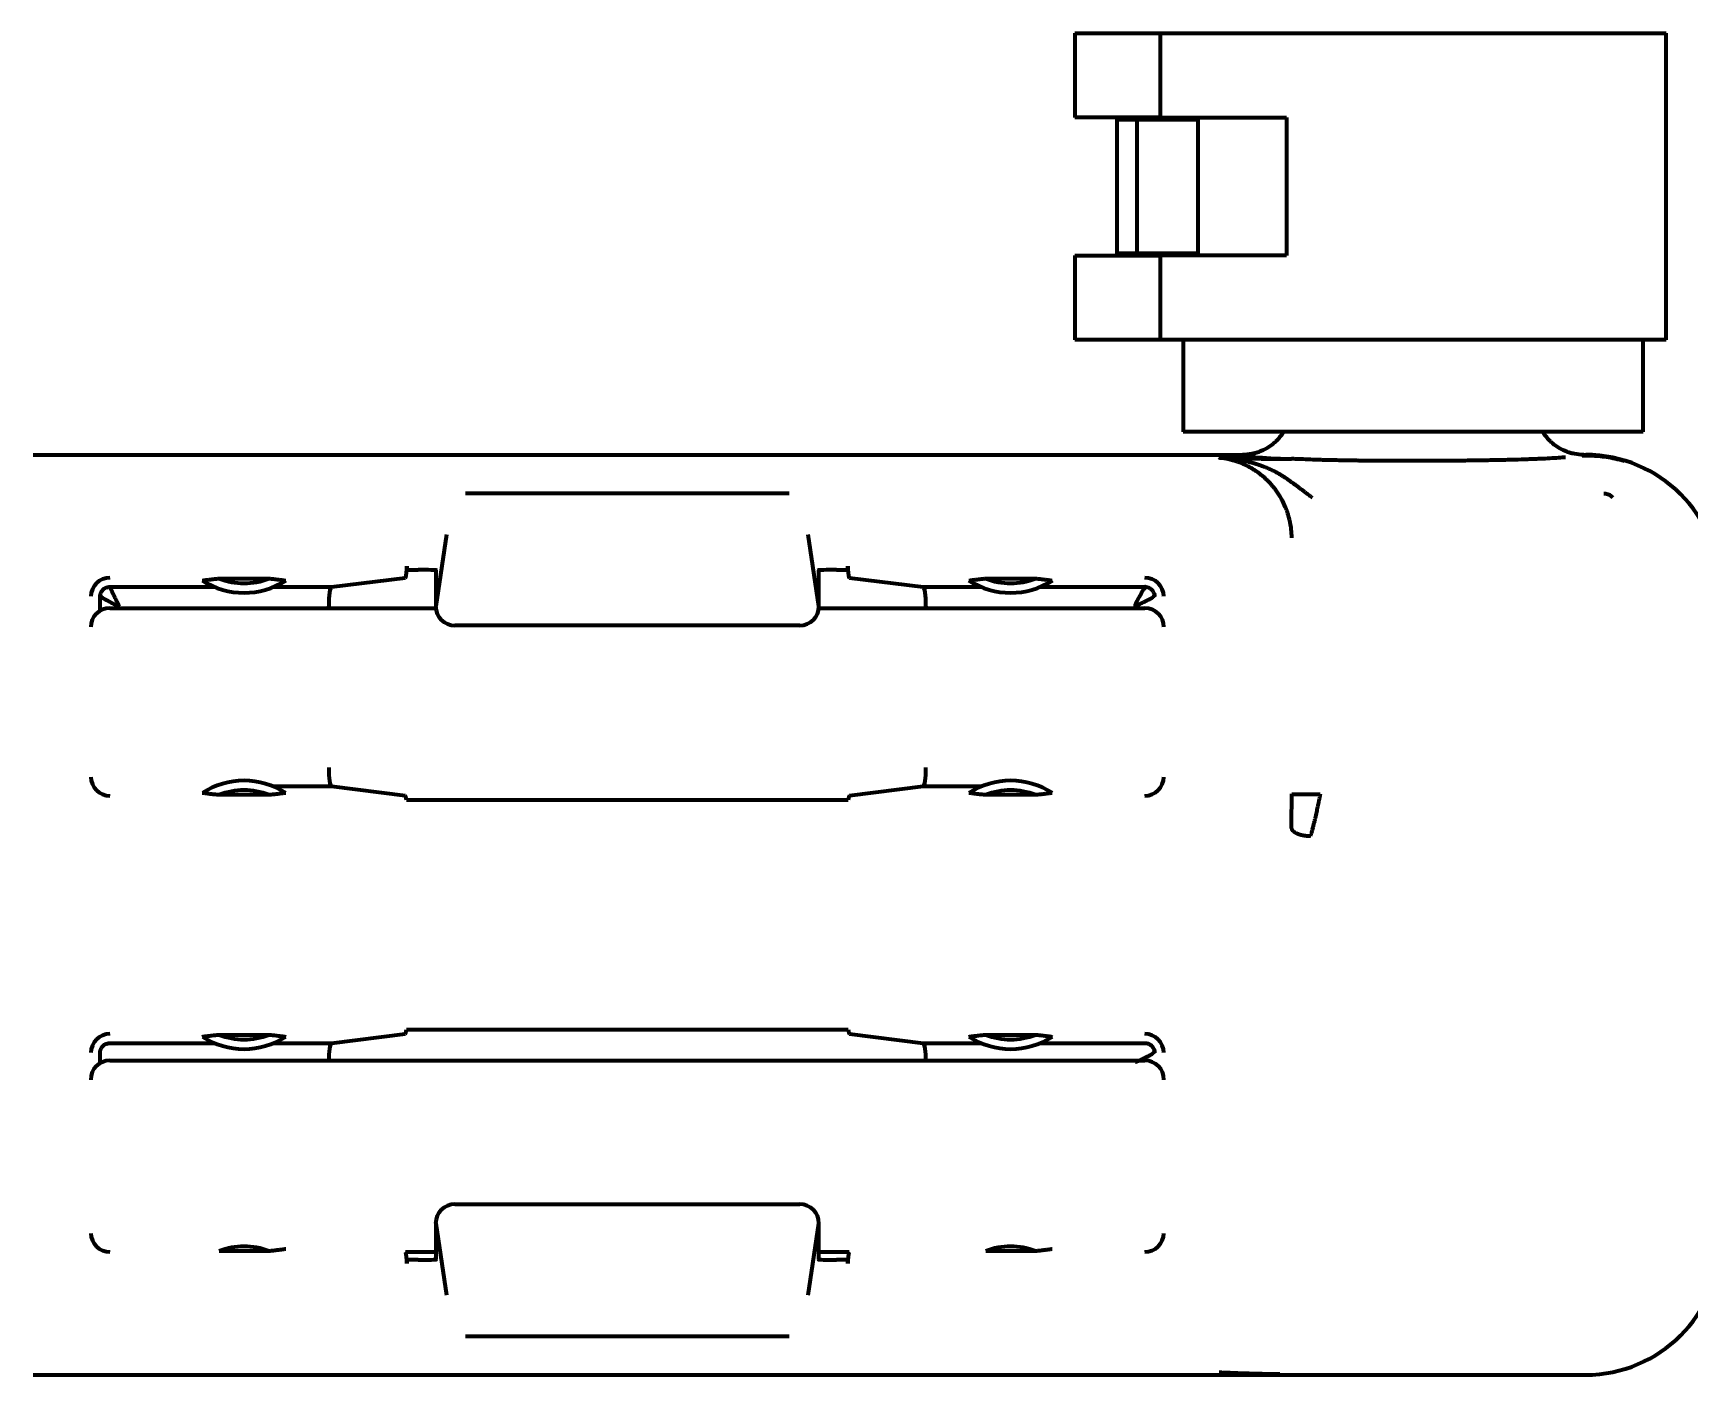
# Model space of a CAD drawing. Header units: inches. Extents: x 904 to 7172, y 213 to 5528.
# Drawn here: x 6970.34 to 7013.56, y 1946.72 to 1981.72 of the extents above; entities that cross this region are included whole.
import ezdxf

# ---------------------------------------------------------------- set-up
doc = ezdxf.new("R2010")
doc.units = ezdxf.units.IN

msp = doc.modelspace()

# ---------------------------------------------------------------- linework, layer by layer
at = {"linetype": 'Continuous', "lineweight": 70}
for p, q in [((6997.51, 1981.722), (6999.489, 1981.722)), ((6997.51, 1981.722), (6997.51, 1979.522)), ((6999.489, 1981.722), (6999.739, 1981.722)), ((6999.739, 1981.722), (7012.939, 1981.722)), ((6999.739, 1981.722), (6999.739, 1979.522)), ((7012.939, 1973.722), (7012.939, 1981.722)), ((6999.489, 1979.522), (6997.51, 1979.522)), ((6999.739, 1979.522), (6999.489, 1979.522)), ((6999.739, 1979.522), (7003.039, 1979.522)), ((7000.339, 1979.523), (7000.339, 1979.473)), ((7003.039, 1979.522), (7003.039, 1975.922)), ((6998.608, 1979.472), (6998.608, 1975.972)), ((6998.608, 1979.472), (6999.128, 1979.472)), ((6999.128, 1979.472), (7000.528, 1979.472)), ((6999.128, 1979.472), (6999.128, 1975.972)), ((7000.528, 1979.472), (7000.729, 1979.472)), ((7000.729, 1975.972), (7000.729, 1979.472)), ((6997.51, 1975.922), (6999.489, 1975.922)), ((6997.51, 1975.922), (6997.51, 1973.722)), ((6999.128, 1975.972), (6998.608, 1975.972)), ((7000.528, 1975.972), (6999.128, 1975.972)), ((6999.489, 1975.922), (6999.739, 1975.922)), ((7003.039, 1975.922), (6999.739, 1975.922)), ((6999.739, 1975.922), (6999.739, 1973.722)), ((7000.339, 1975.973), (7000.339, 1975.923)), ((7000.729, 1975.972), (7000.528, 1975.972)), ((6999.489, 1973.722), (6997.51, 1973.722)), ((6999.739, 1973.722), (6999.489, 1973.722)), ((7012.939, 1973.722), (6999.739, 1973.722)), ((7000.339, 1973.723), (7000.339, 1971.322)), ((7012.339, 1971.322), (7012.339, 1973.723)), ((7012.339, 1971.322), (7000.339, 1971.322)), ((6970.337, 1970.722), (7001.889, 1970.722)), ((7010.753, 1970.704), (7010.824, 1970.705)), ((7010.788, 1970.722), (7010.841, 1970.722)), ((6981.618, 1969.722), (6981.876, 1969.722)), ((6981.876, 1969.722), (6989.801, 1969.722)), ((6989.801, 1969.722), (6990.059, 1969.722)), ((6980.855, 1966.772), (6981.129, 1968.646)), ((6990.549, 1968.646), (6990.822, 1966.772)), ((6975.192, 1967.496), (6976.485, 1967.496)), ((6978.118, 1967.277), (6980.046, 1967.517)), ((6980.087, 1967.722), (6980.085, 1967.722)), ((6980.087, 1967.817), (6980.087, 1967.722)), ((6980.087, 1967.722), (6980.38, 1967.722)), ((6980.839, 1967.711), (6980.839, 1966.772)), ((6990.839, 1966.772), (6990.839, 1967.711)), ((6991.297, 1967.722), (6991.59, 1967.722)), ((6991.59, 1967.722), (6991.59, 1967.817)), ((6991.592, 1967.722), (6991.59, 1967.722)), ((6991.631, 1967.517), (6993.559, 1967.277)), ((6995.192, 1967.496), (6996.485, 1967.496)), ((6972.083, 1966.652), (6972.083, 1967.022)), ((6972.339, 1967.277), (6975.065, 1967.277)), ((6976.612, 1967.277), (6978.118, 1967.277)), ((6993.559, 1967.277), (6995.065, 1967.277)), ((6972.339, 1966.722), (6980.841, 1966.722)), ((6978.049, 1966.722), (6978.049, 1966.777)), ((6990.836, 1966.722), (6999.339, 1966.722)), ((6993.628, 1966.777), (6993.628, 1966.722)), ((6981.353, 1966.272), (6981.34, 1966.272)), ((6981.634, 1966.272), (6981.353, 1966.272)), ((6990.043, 1966.272), (6981.634, 1966.272)), ((6990.324, 1966.272), (6990.043, 1966.272)), ((6990.337, 1966.272), (6990.324, 1966.272)), ((6976.485, 1961.848), (6975.192, 1961.848)), ((6978.118, 1962.066), (6976.612, 1962.066)), ((6980.046, 1961.827), (6978.118, 1962.066)), ((6993.559, 1962.066), (6991.631, 1961.827)), ((6995.065, 1962.066), (6993.559, 1962.066)), ((6996.485, 1961.848), (6995.192, 1961.848)), ((6980.079, 1961.719), (6991.6, 1961.719)), ((6972.339, 1955.377), (6975.065, 1955.377)), ((6975.192, 1955.596), (6976.485, 1955.596)), ((6976.612, 1955.377), (6978.118, 1955.377)), ((6978.118, 1955.377), (6980.046, 1955.617)), ((6991.599, 1955.724), (6980.078, 1955.724)), ((6991.631, 1955.617), (6993.559, 1955.377)), ((6993.559, 1955.377), (6995.065, 1955.377)), ((6995.192, 1955.596), (6996.485, 1955.596)), ((6972.083, 1954.851), (6972.083, 1955.122)), ((6972.339, 1954.922), (6999.339, 1954.922)), ((6981.34, 1951.172), (6981.353, 1951.172)), ((6981.353, 1951.172), (6981.634, 1951.172)), ((6981.634, 1951.172), (6990.043, 1951.172)), ((6990.043, 1951.172), (6990.324, 1951.172)), ((6990.324, 1951.172), (6990.337, 1951.172)), ((6980.839, 1950.672), (6980.839, 1949.732)), ((6981.129, 1948.797), (6980.855, 1950.672)), ((6990.822, 1950.672), (6990.549, 1948.797)), ((6990.839, 1949.732), (6990.839, 1950.672)), ((6976.485, 1949.948), (6975.192, 1949.948)), ((6980.839, 1949.922), (6980.053, 1949.922)), ((6980.085, 1949.722), (6980.087, 1949.722)), ((6980.38, 1949.722), (6980.087, 1949.722)), ((6980.087, 1949.722), (6980.087, 1949.627)), ((6991.624, 1949.922), (6990.838, 1949.922)), ((6991.59, 1949.722), (6991.297, 1949.722)), ((6991.59, 1949.722), (6991.592, 1949.722)), ((6991.59, 1949.627), (6991.59, 1949.722)), ((6996.485, 1949.948), (6995.192, 1949.948)), ((6981.876, 1947.722), (6981.618, 1947.722)), ((6989.801, 1947.722), (6981.876, 1947.722)), ((6990.059, 1947.722), (6989.801, 1947.722)), ((6970.337, 1946.722), (7010.841, 1946.722))]:
    msp.add_line(p, q, dxfattribs=at)
for centre, radius, start, end in [((6972.339, 1967.022), 0.495, 90, 180), ((6975.839, 1969.122), 2, 237.0634, 302.9366), ((6975.839, 1969.122), 1.75, 248.3173, 291.6827), ((6995.839, 1969.122), 2, 237.0635, 302.9365), ((6995.839, 1969.122), 1.75, 248.3179, 291.6822), ((6999.339, 1967.022), 0.495, 0, 90), ((6972.339, 1966.222), 0.5, 90, 180), ((6999.339, 1966.222), 0.5, 0, 90), ((6972.339, 1962.322), 0.495, 180, 270), ((6999.339, 1962.322), 0.495, 270, 0), ((6975.839, 1960.222), 2, 57.0633, 122.9367), ((6975.839, 1960.222), 1.75, 68.3171, 111.6829), ((6995.839, 1960.222), 2, 57.0634, 122.9366), ((6995.839, 1960.222), 1.75, 68.3171, 111.6829), ((6972.339, 1955.122), 0.495, 90, 180), ((6975.839, 1957.222), 2, 237.0634, 302.9361), ((6975.839, 1957.222), 1.75, 248.3177, 291.6823), ((6995.839, 1957.222), 2, 237.0634, 302.9361), ((6995.839, 1957.222), 1.75, 248.3177, 291.6824), ((6999.339, 1955.122), 0.495, 0, 90), ((6972.339, 1954.422), 0.5, 90, 180), ((6999.339, 1954.422), 0.5, 0, 90), ((6972.339, 1950.422), 0.495, 180, 270), ((6999.339, 1950.422), 0.495, 270, 0), ((6975.839, 1948.322), 1.75, 68.3179, 111.682), ((6995.839, 1948.322), 1.75, 68.3178, 111.6821)]:
    msp.add_arc(centre, radius, start, end, dxfattribs=at)
for centre, major_axis, ratio, start_param, end_param in [((7006.339, 1970.723), (-4.45, 0), 0.034921, 0.009805, 0.776188), ((7010.836, 1967.22), (2.478, 2.478), 0.998783, 5.498396, 7.067974), ((6980.045, 1967.817), (0, 0.3), 0.140541, 3.159046, 4.390211), ((6980.045, 1967.817), (0, 0.3), 0.140541, 4.390211, 4.712389), ((6980.38, 1967.704), (-0.5, 0), 0.034921, 3.228859, 4.712389), ((6991.297, 1967.704), (-0.5, 0), 0.034921, 4.712389, 6.195919), ((6991.632, 1967.817), (0, 0.3), 0.140541, 1.570796, 1.892975), ((6991.632, 1967.817), (0, 0.3), 0.140541, 1.892975, 3.124139), ((6978.12, 1966.777), (0, 0.5), 0.140541, 0.017453, 1.570796), ((6993.557, 1966.777), (0, 0.5), 0.140541, 4.712389, 6.265732), ((6981.34, 1966.772), (0.502, 0), 0.996195, 3.141593, 4.712389), ((6990.337, 1966.772), (0.502, 0), 0.996195, 4.712389, 6.283185), ((6978.12, 1962.566), (0, 0.5), 0.140541, 1.570796, 3.124139), ((6993.557, 1962.566), (0, 0.5), 0.140541, 3.159046, 4.712389), ((6980.045, 1961.527), (0, 0.3), 0.140541, 5.412039, 6.265732), ((6991.632, 1961.527), (0, 0.3), 0.140541, 0.017453, 0.867521), ((7003.094, 1961.913), (0, 2.217), 0.034899, 4.280588, 4.695116), ((6978.12, 1954.877), (0, 0.5), 0.140541, 0.017453, 1.570796), ((6980.045, 1955.917), (0, 0.3), 0.140541, 3.159046, 4.01396), ((6991.632, 1955.917), (0, 0.3), 0.140541, 2.269226, 3.124139), ((6993.557, 1954.877), (0, 0.5), 0.140541, 4.712389, 6.265732), ((6981.34, 1950.672), (-0.502, 0), 0.996195, 4.712389, 6.283185), ((6990.337, 1950.672), (-0.502, 0), 0.996195, 3.141593, 4.712389), ((7010.836, 1950.224), (2.478, -2.478), 0.998783, 5.498396, 7.067974), ((6980.045, 1949.627), (0, 0.3), 0.140541, 5.034567, 6.265732), ((6980.045, 1949.627), (0, 0.3), 0.140541, 4.712389, 5.034567), ((6980.38, 1949.739), (-0.5, 0), 0.034921, 1.570796, 3.054326), ((6991.297, 1949.739), (-0.5, 0), 0.034921, 0.087266, 1.570796), ((6991.632, 1949.627), (0, 0.3), 0.140541, 1.248618, 1.570796), ((6991.632, 1949.627), (0, 0.3), 0.140541, 0.017453, 1.248618)]:
    msp.add_ellipse(centre, major_axis=major_axis, ratio=ratio, start_param=start_param, end_param=end_param, dxfattribs=at)
for points, degree, knots in [([(7002.955, 1971.321), (7002.946, 1971.306), (7002.937, 1971.291), (7002.882, 1971.209), (7002.83, 1971.146), (7002.744, 1971.059), (7002.713, 1971.032), (7002.666, 1970.992), (7002.649, 1970.98), (7002.616, 1970.955), (7002.6, 1970.943), (7002.515, 1970.887), (7002.443, 1970.848), (7002.348, 1970.809), (7002.329, 1970.802), (7002.29, 1970.788), (7002.271, 1970.781), (7002.212, 1970.764), (7002.172, 1970.754), (7002.053, 1970.73), (7001.971, 1970.722), (7001.889, 1970.722)], 3, [0, 0, 0, 0, 0.040307, 0.040307, 0.232246, 0.232246, 0.328215, 0.328215, 0.3762, 0.3762, 0.424184, 0.424184, 0.616123, 0.616123, 0.664107, 0.664107, 0.712092, 0.712092, 0.808061, 0.808061, 1, 1, 1, 1]), ([(7010.788, 1970.722), (7010.706, 1970.722), (7010.625, 1970.73), (7010.505, 1970.754), (7010.465, 1970.764), (7010.406, 1970.781), (7010.387, 1970.788), (7010.348, 1970.802), (7010.329, 1970.809), (7010.234, 1970.848), (7010.162, 1970.887), (7010.078, 1970.943), (7010.061, 1970.955), (7010.028, 1970.98), (7010.012, 1970.992), (7009.964, 1971.032), (7009.934, 1971.059), (7009.847, 1971.146), (7009.795, 1971.209), (7009.74, 1971.291), (7009.731, 1971.306), (7009.722, 1971.321)], 3, [0, 0, 0, 0, 0.191939, 0.191939, 0.287908, 0.287908, 0.335893, 0.335893, 0.383877, 0.383877, 0.575816, 0.575816, 0.6238, 0.6238, 0.671785, 0.671785, 0.767754, 0.767754, 0.959693, 0.959693, 1, 1, 1, 1]), ([(7003.711, 1969.602), (7003.702, 1969.609), (7003.684, 1969.622), (7003.657, 1969.643), (7003.628, 1969.664), (7003.6, 1969.686), (7003.57, 1969.708), (7003.539, 1969.732), (7003.508, 1969.755), (7003.476, 1969.78), (7003.443, 1969.805), (7003.409, 1969.83), (7003.375, 1969.856), (7003.339, 1969.883), (7003.303, 1969.91), (7003.266, 1969.937), (7003.228, 1969.964), (7003.195, 1969.989), (7003.165, 1970.01), (7003.138, 1970.029), (7003.108, 1970.051), (7003.075, 1970.073), (7003.04, 1970.098), (7003.001, 1970.123), (7002.96, 1970.149), (7002.916, 1970.177), (7002.868, 1970.205), (7002.818, 1970.234), (7002.765, 1970.263), (7002.708, 1970.292), (7002.649, 1970.321), (7002.586, 1970.35), (7002.521, 1970.379), (7002.474, 1970.398), (7002.447, 1970.409), (7002.44, 1970.412), (7002.432, 1970.415), (7002.425, 1970.418), (7002.417, 1970.421), (7002.409, 1970.424), (7002.4, 1970.427), (7002.392, 1970.43), (7002.383, 1970.433), (7002.374, 1970.437), (7002.365, 1970.44), (7002.356, 1970.443), (7002.346, 1970.446), (7002.337, 1970.45), (7002.327, 1970.453), (7002.317, 1970.457), (7002.307, 1970.46), (7002.296, 1970.464), (7002.285, 1970.467), (7002.275, 1970.471), (7002.264, 1970.474), (7002.252, 1970.478), (7002.241, 1970.481), (7002.229, 1970.485), (7002.218, 1970.488), (7002.206, 1970.492), (7002.194, 1970.495), (7002.181, 1970.499), (7002.169, 1970.502), (7002.156, 1970.506), (7002.143, 1970.509), (7002.13, 1970.513), (7002.117, 1970.517), (7002.104, 1970.52), (7002.09, 1970.524), (7002.077, 1970.527), (7002.063, 1970.53), (7002.049, 1970.534), (7002.035, 1970.537), (7002.021, 1970.541), (7002.006, 1970.544), (7001.991, 1970.547), (7001.977, 1970.551), (7001.962, 1970.554), (7001.947, 1970.557), (7001.932, 1970.561), (7001.916, 1970.564), (7001.901, 1970.567), (7001.885, 1970.57), (7001.869, 1970.573), (7001.853, 1970.576), (7001.837, 1970.579), (7001.821, 1970.582), (7001.805, 1970.585), (7001.789, 1970.588), (7001.772, 1970.591), (7001.755, 1970.594), (7001.739, 1970.596), (7001.722, 1970.599), (7001.705, 1970.602), (7001.688, 1970.604), (7001.671, 1970.607), (7001.654, 1970.609), (7001.636, 1970.612), (7001.619, 1970.614), (7001.601, 1970.616), (7001.584, 1970.619), (7001.566, 1970.621), (7001.549, 1970.623), (7001.531, 1970.625), (7001.513, 1970.627), (7001.496, 1970.629), (7001.478, 1970.631), (7001.46, 1970.633), (7001.443, 1970.634), (7001.425, 1970.636), (7001.407, 1970.637), (7001.389, 1970.639), (7001.372, 1970.64), (7001.354, 1970.642), (7001.336, 1970.643), (7001.319, 1970.645), (7001.301, 1970.646), (7001.284, 1970.647), (7001.272, 1970.648), (7001.266, 1970.648)], 3, [0, 0, 0, 0, 0.010322, 0.020917, 0.031783, 0.042918, 0.054322, 0.065992, 0.07793, 0.090135, 0.10261, 0.115357, 0.128381, 0.141688, 0.155285, 0.169182, 0.183389, 0.197921, 0.206997, 0.217185, 0.22844, 0.240748, 0.254097, 0.268481, 0.283899, 0.300353, 0.317855, 0.336423, 0.356083, 0.376874, 0.398842, 0.422037, 0.446392, 0.471925, 0.474589, 0.47733, 0.48015, 0.483047, 0.486022, 0.489076, 0.492208, 0.495419, 0.49871, 0.502079, 0.505528, 0.509058, 0.512668, 0.516358, 0.520129, 0.523977, 0.527903, 0.531906, 0.535987, 0.540146, 0.544384, 0.548699, 0.553094, 0.557567, 0.56212, 0.566752, 0.571465, 0.576258, 0.581131, 0.586086, 0.591123, 0.596241, 0.601442, 0.606726, 0.612094, 0.617545, 0.623081, 0.628703, 0.63441, 0.640203, 0.646083, 0.652051, 0.658108, 0.664253, 0.670488, 0.676814, 0.68323, 0.689739, 0.69634, 0.703035, 0.709824, 0.716709, 0.723689, 0.730767, 0.737942, 0.745217, 0.752591, 0.760066, 0.767642, 0.775321, 0.783104, 0.790992, 0.798986, 0.807087, 0.815295, 0.823613, 0.832032, 0.840543, 0.849148, 0.857845, 0.866637, 0.875524, 0.884506, 0.893584, 0.902759, 0.912032, 0.921403, 0.930873, 0.940443, 0.950113, 0.959885, 0.969758, 0.979735, 0.989815, 1, 1, 1, 1]), ([(7001.266, 1970.648), (7001.659, 1970.633), (7002.179, 1970.624), (7002.399, 1970.621), (7002.761, 1970.617), (7002.897, 1970.616), (7002.966, 1970.616), (7003.163, 1970.614)], 2, [0, 0, 0, 0.500003, 0.500003, 0.750004, 0.875005, 0.875005, 1, 1, 1]), ([(7003.171, 1968.556), (7003.171, 1968.602), (7003.17, 1968.648), (7003.165, 1968.717), (7003.163, 1968.74), (7003.158, 1968.786), (7003.156, 1968.809), (7003.141, 1968.922), (7003.123, 1969.01), (7003.087, 1969.14), (7003.074, 1969.182), (7003.053, 1969.246), (7003.045, 1969.267), (7003.03, 1969.308), (7003.021, 1969.329), (7002.979, 1969.431), (7002.941, 1969.509), (7002.858, 1969.655), (7002.813, 1969.724), (7002.742, 1969.822), (7002.717, 1969.854), (7002.666, 1969.915), (7002.641, 1969.945), (7002.563, 1970.029), (7002.51, 1970.08), (7002.404, 1970.174), (7002.35, 1970.217), (7002.269, 1970.276), (7002.242, 1970.294), (7002.189, 1970.329), (7002.136, 1970.362), (7002.084, 1970.391), (7002.032, 1970.419), (7002.007, 1970.432), (7001.932, 1970.469), (7001.883, 1970.49), (7001.79, 1970.527), (7001.745, 1970.543), (7001.658, 1970.571), (7001.616, 1970.583), (7001.556, 1970.598), (7001.537, 1970.603), (7001.498, 1970.611), (7001.48, 1970.615), (7001.389, 1970.633), (7001.324, 1970.642), (7001.266, 1970.648)], 3, [0, 0, 0, 0, 0.03125, 0.03125, 0.046875, 0.046875, 0.0625, 0.0625, 0.125, 0.125, 0.15625, 0.15625, 0.171875, 0.171875, 0.1875, 0.1875, 0.25, 0.25, 0.3125, 0.3125, 0.34375, 0.34375, 0.375, 0.375, 0.4375, 0.4375, 0.5, 0.5, 0.53125, 0.53125, 0.5625, 0.59375, 0.59375, 0.625, 0.625, 0.6875, 0.6875, 0.75, 0.75, 0.8125, 0.8125, 0.84375, 0.84375, 0.875, 0.875, 1, 1, 1, 1]), ([(7004.146, 1970.582), (7004.137, 1970.582), (7004.127, 1970.582), (7004.107, 1970.583), (7004.077, 1970.583), (7004.047, 1970.584), (7003.987, 1970.586), (7003.946, 1970.587), (7003.824, 1970.591), (7003.742, 1970.594), (7003.576, 1970.601), (7003.493, 1970.604), (7003.368, 1970.609), (7003.327, 1970.61), (7003.245, 1970.613), (7003.204, 1970.614), (7003.163, 1970.614)], 3, [0, 0, 0, 0, 0.03125, 0.03125, 0.0625, 0.125, 0.125, 0.25, 0.25, 0.5, 0.5, 0.75, 0.75, 0.875, 0.875, 1, 1, 1, 1]), ([(7010.31, 1970.656), (7010.258, 1970.651), (7010.199, 1970.646), (7010.066, 1970.637), (7009.991, 1970.632), (7009.827, 1970.623), (7009.738, 1970.619), (7009.616, 1970.614), (7009.591, 1970.613), (7009.541, 1970.611), (7009.464, 1970.608), (7009.384, 1970.605), (7009.22, 1970.599), (7009.105, 1970.596), (7008.863, 1970.589), (7008.737, 1970.586), (7008.571, 1970.583), (7008.537, 1970.582), (7008.47, 1970.581), (7008.368, 1970.579), (7008.194, 1970.576), (7008.052, 1970.573), (7007.943, 1970.572), (7007.907, 1970.571), (7007.834, 1970.57), (7007.797, 1970.57), (7007.611, 1970.568), (7007.461, 1970.566), (7007.158, 1970.564), (7007.005, 1970.563), (7006.696, 1970.562), (7006.54, 1970.561), (7006.303, 1970.561), (7006.224, 1970.561), (7006.068, 1970.562), (7005.99, 1970.562), (7005.758, 1970.562), (7005.604, 1970.563), (7005.3, 1970.566), (7005.149, 1970.567), (7004.962, 1970.569), (7004.925, 1970.569), (7004.851, 1970.57), (7004.741, 1970.572), (7004.633, 1970.573), (7004.42, 1970.577), (7004.281, 1970.579), (7004.147, 1970.582)], 3, [0, 0, 0, 0, 0.0625, 0.0625, 0.125, 0.125, 0.1875, 0.1875, 0.203125, 0.203125, 0.21875, 0.25, 0.25, 0.3125, 0.3125, 0.375, 0.375, 0.390625, 0.390625, 0.40625, 0.4375, 0.46875, 0.46875, 0.484375, 0.484375, 0.5, 0.5, 0.5625, 0.5625, 0.625, 0.625, 0.6875, 0.6875, 0.71875, 0.71875, 0.75, 0.75, 0.8125, 0.8125, 0.875, 0.875, 0.890625, 0.890625, 0.90625, 0.9375, 0.9375, 1, 1, 1, 1]), ([(6974.751, 1967.443), (6974.783, 1967.448), (6974.815, 1967.452), (6974.882, 1967.461), (6974.917, 1967.465), (6974.989, 1967.474), (6975.026, 1967.478), (6975.105, 1967.487), (6975.147, 1967.491), (6975.192, 1967.496)], 3, [0, 0, 0, 0, 0.25, 0.25, 0.5, 0.5, 0.75, 0.75, 1, 1, 1, 1]), ([(6976.485, 1967.496), (6976.53, 1967.491), (6976.572, 1967.487), (6976.651, 1967.478), (6976.688, 1967.474), (6976.76, 1967.465), (6976.795, 1967.461), (6976.862, 1967.452), (6976.894, 1967.448), (6976.926, 1967.443)], 3, [0, 0, 0, 0, 0.25, 0.25, 0.5, 0.5, 0.75, 0.75, 1, 1, 1, 1]), ([(6994.751, 1967.443), (6994.783, 1967.448), (6994.815, 1967.452), (6994.882, 1967.461), (6994.917, 1967.465), (6994.989, 1967.474), (6995.026, 1967.478), (6995.105, 1967.487), (6995.147, 1967.491), (6995.192, 1967.496)], 3, [0, 0, 0, 0, 0.25, 0.25, 0.5, 0.5, 0.75, 0.75, 1, 1, 1, 1]), ([(6996.485, 1967.496), (6996.53, 1967.491), (6996.572, 1967.487), (6996.651, 1967.478), (6996.688, 1967.474), (6996.76, 1967.465), (6996.795, 1967.461), (6996.862, 1967.452), (6996.894, 1967.448), (6996.926, 1967.443)], 3, [0, 0, 0, 0, 0.25, 0.25, 0.5, 0.5, 0.75, 0.75, 1, 1, 1, 1]), ([(6972.084, 1967.022), (6972.084, 1967.038), (6972.085, 1967.055), (6972.09, 1967.08), (6972.093, 1967.088), (6972.098, 1967.105), (6972.104, 1967.121), (6972.111, 1967.136), (6972.119, 1967.152), (6972.124, 1967.159), (6972.139, 1967.18), (6972.15, 1967.193), (6972.169, 1967.212), (6972.175, 1967.217), (6972.189, 1967.228), (6972.203, 1967.238), (6972.218, 1967.246), (6972.233, 1967.254), (6972.241, 1967.257), (6972.265, 1967.266), (6972.281, 1967.271), (6972.306, 1967.275), (6972.314, 1967.276), (6972.33, 1967.277), (6972.338, 1967.277), (6972.345, 1967.277)], 3, [0, 0, 0, 0, 0.125, 0.125, 0.1875, 0.1875, 0.25, 0.3125, 0.3125, 0.375, 0.375, 0.5, 0.5, 0.5625, 0.5625, 0.625, 0.6875, 0.6875, 0.75, 0.75, 0.875, 0.875, 0.9375, 0.9375, 1, 1, 1, 1]), ([(6972.583, 1966.778), (6972.582, 1966.777), (6972.581, 1966.777), (6972.58, 1966.776), (6972.578, 1966.776), (6972.576, 1966.775), (6972.574, 1966.775), (6972.571, 1966.775), (6972.569, 1966.775), (6972.566, 1966.775), (6972.563, 1966.776), (6972.56, 1966.776), (6972.556, 1966.777), (6972.553, 1966.778), (6972.549, 1966.779), (6972.545, 1966.78), (6972.541, 1966.781), (6972.537, 1966.783), (6972.533, 1966.784), (6972.528, 1966.786), (6972.523, 1966.788), (6972.518, 1966.79), (6972.513, 1966.792), (6972.508, 1966.794), (6972.502, 1966.796), (6972.497, 1966.799), (6972.491, 1966.802), (6972.485, 1966.804), (6972.479, 1966.807), (6972.472, 1966.811), (6972.466, 1966.814), (6972.459, 1966.817), (6972.452, 1966.821), (6972.445, 1966.824), (6972.438, 1966.828), (6972.431, 1966.832), (6972.424, 1966.836), (6972.417, 1966.84), (6972.41, 1966.844), (6972.403, 1966.848), (6972.396, 1966.852), (6972.389, 1966.855), (6972.383, 1966.859), (6972.377, 1966.862), (6972.371, 1966.866), (6972.365, 1966.869), (6972.359, 1966.873), (6972.353, 1966.876), (6972.347, 1966.879), (6972.342, 1966.882), (6972.337, 1966.885), (6972.331, 1966.888), (6972.326, 1966.891), (6972.322, 1966.894), (6972.317, 1966.896), (6972.312, 1966.899), (6972.308, 1966.901), (6972.303, 1966.904), (6972.299, 1966.906), (6972.295, 1966.909), (6972.291, 1966.911), (6972.287, 1966.913), (6972.283, 1966.915), (6972.279, 1966.917), (6972.276, 1966.919), (6972.272, 1966.921), (6972.269, 1966.923), (6972.266, 1966.924), (6972.263, 1966.926), (6972.26, 1966.928), (6972.257, 1966.929), (6972.254, 1966.93), (6972.252, 1966.932), (6972.249, 1966.933), (6972.246, 1966.934), (6972.244, 1966.935), (6972.24, 1966.937), (6972.233, 1966.94), (6972.224, 1966.944), (6972.216, 1966.949), (6972.208, 1966.953), (6972.2, 1966.957), (6972.192, 1966.962), (6972.185, 1966.966), (6972.178, 1966.971), (6972.171, 1966.976), (6972.164, 1966.98), (6972.158, 1966.985), (6972.151, 1966.99), (6972.145, 1966.995), (6972.14, 1967), (6972.134, 1967.006), (6972.129, 1967.011), (6972.124, 1967.016), (6972.119, 1967.022), (6972.115, 1967.027), (6972.111, 1967.033), (6972.107, 1967.038), (6972.104, 1967.042), (6972.102, 1967.045), (6972.099, 1967.048), (6972.097, 1967.05), (6972.095, 1967.051), (6972.093, 1967.052), (6972.092, 1967.052), (6972.09, 1967.051), (6972.089, 1967.05), (6972.088, 1967.048), (6972.087, 1967.045), (6972.086, 1967.042), (6972.086, 1967.038), (6972.085, 1967.033), (6972.085, 1967.028), (6972.085, 1967.024), (6972.085, 1967.022)], 3, [0, 0, 0, 0, 0.002036, 0.004206, 0.00654, 0.00906, 0.011784, 0.014727, 0.017899, 0.021311, 0.02497, 0.028881, 0.033049, 0.037478, 0.042173, 0.047135, 0.052366, 0.05787, 0.063648, 0.0697, 0.076029, 0.082636, 0.089522, 0.096687, 0.104132, 0.111858, 0.119866, 0.128156, 0.136729, 0.145585, 0.154725, 0.164149, 0.173857, 0.18385, 0.194128, 0.204691, 0.215337, 0.225817, 0.23613, 0.246276, 0.256256, 0.266069, 0.275716, 0.285196, 0.294509, 0.303656, 0.312637, 0.321451, 0.330098, 0.33858, 0.346895, 0.355044, 0.363027, 0.370843, 0.378494, 0.385979, 0.393297, 0.40045, 0.407437, 0.414259, 0.420915, 0.427406, 0.433731, 0.439891, 0.445886, 0.451716, 0.457381, 0.462881, 0.468217, 0.473389, 0.478397, 0.483241, 0.487921, 0.492439, 0.496793, 0.500985, 0.505015, 0.52063, 0.536288, 0.551989, 0.567735, 0.583524, 0.599359, 0.61524, 0.631167, 0.647141, 0.663162, 0.679232, 0.695351, 0.711519, 0.727737, 0.744006, 0.760326, 0.776698, 0.793123, 0.8096, 0.82613, 0.840343, 0.853806, 0.866544, 0.87859, 0.889981, 0.90076, 0.910979, 0.920699, 0.92999, 0.938932, 0.947617, 0.956141, 0.96461, 0.973129, 0.981802, 0.990729, 1, 1, 1, 1]), ([(6972.339, 1967.277), (6972.339, 1967.277), (6972.339, 1967.276), (6972.339, 1967.275), (6972.34, 1967.274), (6972.34, 1967.273), (6972.341, 1967.271), (6972.342, 1967.27), (6972.342, 1967.268), (6972.343, 1967.266), (6972.344, 1967.264), (6972.345, 1967.261), (6972.346, 1967.258), (6972.348, 1967.256), (6972.349, 1967.253), (6972.351, 1967.249), (6972.352, 1967.246), (6972.354, 1967.242), (6972.356, 1967.238), (6972.357, 1967.234), (6972.359, 1967.23), (6972.361, 1967.226), (6972.363, 1967.221), (6972.366, 1967.216), (6972.368, 1967.211), (6972.37, 1967.206), (6972.373, 1967.201), (6972.375, 1967.195), (6972.378, 1967.189), (6972.381, 1967.183), (6972.384, 1967.177), (6972.387, 1967.171), (6972.39, 1967.164), (6972.393, 1967.157), (6972.396, 1967.151), (6972.399, 1967.143), (6972.403, 1967.136), (6972.406, 1967.129), (6972.41, 1967.121), (6972.414, 1967.112), (6972.42, 1967.101), (6972.426, 1967.087), (6972.433, 1967.074), (6972.44, 1967.059), (6972.447, 1967.044), (6972.455, 1967.029), (6972.463, 1967.012), (6972.471, 1966.996), (6972.48, 1966.978), (6972.489, 1966.96), (6972.498, 1966.942), (6972.507, 1966.923), (6972.517, 1966.903), (6972.527, 1966.883), (6972.538, 1966.863), (6972.549, 1966.842), (6972.56, 1966.821), (6972.571, 1966.799), (6972.579, 1966.785), (6972.583, 1966.777)], 3, [0, 0, 0, 0, 0.035799, 0.047787, 0.059806, 0.071855, 0.083935, 0.096049, 0.108196, 0.120378, 0.132596, 0.144851, 0.157144, 0.169476, 0.181847, 0.19426, 0.206714, 0.219211, 0.231751, 0.244336, 0.256967, 0.269644, 0.282368, 0.295141, 0.307962, 0.320834, 0.333757, 0.346731, 0.359758, 0.372838, 0.385972, 0.399161, 0.412406, 0.425708, 0.439067, 0.452484, 0.46596, 0.479496, 0.493092, 0.506749, 0.52844, 0.550594, 0.573213, 0.596299, 0.619855, 0.643883, 0.668385, 0.693363, 0.718819, 0.744755, 0.771172, 0.798071, 0.825455, 0.853325, 0.881681, 0.910526, 0.93986, 0.969684, 1, 1, 1, 1]), ([(6999.094, 1966.778), (6999.094, 1966.778), (6999.094, 1966.779), (6999.093, 1966.781), (6999.093, 1966.782), (6999.092, 1966.785), (6999.092, 1966.787), (6999.092, 1966.789), (6999.092, 1966.792), (6999.092, 1966.794), (6999.093, 1966.797), (6999.093, 1966.801), (6999.094, 1966.804), (6999.095, 1966.807), (6999.096, 1966.811), (6999.097, 1966.815), (6999.098, 1966.819), (6999.099, 1966.823), (6999.101, 1966.828), (6999.103, 1966.832), (6999.104, 1966.837), (6999.106, 1966.842), (6999.108, 1966.847), (6999.111, 1966.853), (6999.113, 1966.858), (6999.116, 1966.864), (6999.118, 1966.87), (6999.121, 1966.876), (6999.124, 1966.882), (6999.127, 1966.888), (6999.131, 1966.895), (6999.134, 1966.901), (6999.138, 1966.908), (6999.141, 1966.915), (6999.145, 1966.922), (6999.149, 1966.929), (6999.153, 1966.937), (6999.157, 1966.944), (6999.161, 1966.951), (6999.165, 1966.958), (6999.169, 1966.964), (6999.172, 1966.971), (6999.176, 1966.977), (6999.179, 1966.984), (6999.183, 1966.99), (6999.186, 1966.996), (6999.189, 1967.002), (6999.193, 1967.007), (6999.196, 1967.013), (6999.199, 1967.018), (6999.202, 1967.024), (6999.205, 1967.029), (6999.208, 1967.034), (6999.21, 1967.039), (6999.213, 1967.044), (6999.216, 1967.048), (6999.218, 1967.053), (6999.221, 1967.057), (6999.223, 1967.061), (6999.225, 1967.065), (6999.228, 1967.069), (6999.23, 1967.073), (6999.232, 1967.077), (6999.234, 1967.081), (6999.236, 1967.084), (6999.238, 1967.088), (6999.239, 1967.091), (6999.241, 1967.094), (6999.243, 1967.097), (6999.244, 1967.1), (6999.246, 1967.103), (6999.247, 1967.106), (6999.249, 1967.109), (6999.25, 1967.111), (6999.251, 1967.114), (6999.252, 1967.116), (6999.254, 1967.121), (6999.257, 1967.127), (6999.261, 1967.136), (6999.265, 1967.144), (6999.27, 1967.152), (6999.274, 1967.16), (6999.278, 1967.168), (6999.283, 1967.175), (6999.288, 1967.183), (6999.292, 1967.189), (6999.297, 1967.196), (6999.302, 1967.203), (6999.307, 1967.209), (6999.312, 1967.215), (6999.317, 1967.221), (6999.322, 1967.226), (6999.328, 1967.231), (6999.333, 1967.236), (6999.339, 1967.241), (6999.344, 1967.246), (6999.35, 1967.249), (6999.355, 1967.253), (6999.359, 1967.256), (6999.362, 1967.259), (6999.365, 1967.261), (6999.367, 1967.263), (6999.368, 1967.265), (6999.369, 1967.267), (6999.369, 1967.269), (6999.368, 1967.27), (6999.367, 1967.271), (6999.365, 1967.272), (6999.362, 1967.273), (6999.359, 1967.274), (6999.355, 1967.274), (6999.35, 1967.275), (6999.345, 1967.275), (6999.341, 1967.276), (6999.339, 1967.276)], 3, [0, 0, 0, 0, 0.002036, 0.004206, 0.00654, 0.00906, 0.011784, 0.014727, 0.017899, 0.021311, 0.02497, 0.028881, 0.033049, 0.037478, 0.042173, 0.047135, 0.052366, 0.05787, 0.063648, 0.0697, 0.076029, 0.082636, 0.089522, 0.096686, 0.104132, 0.111858, 0.119866, 0.128156, 0.136729, 0.145585, 0.154725, 0.164149, 0.173857, 0.18385, 0.194128, 0.204691, 0.215337, 0.225816, 0.23613, 0.246276, 0.256256, 0.266069, 0.275716, 0.285196, 0.294509, 0.303656, 0.312637, 0.321451, 0.330098, 0.33858, 0.346895, 0.355044, 0.363027, 0.370843, 0.378494, 0.385979, 0.393297, 0.40045, 0.407437, 0.414259, 0.420915, 0.427405, 0.433731, 0.439891, 0.445886, 0.451715, 0.457381, 0.462881, 0.468217, 0.473389, 0.478397, 0.483241, 0.487921, 0.492439, 0.496793, 0.500985, 0.505015, 0.52063, 0.536288, 0.551989, 0.567734, 0.583524, 0.599359, 0.615239, 0.631166, 0.64714, 0.663162, 0.679232, 0.695351, 0.711519, 0.727737, 0.744006, 0.760326, 0.776698, 0.793122, 0.8096, 0.82613, 0.840343, 0.853806, 0.866544, 0.87859, 0.889981, 0.90076, 0.910979, 0.920699, 0.92999, 0.938932, 0.947617, 0.956141, 0.96461, 0.973129, 0.981802, 0.990729, 1, 1, 1, 1]), ([(6999.594, 1967.022), (6999.594, 1967.023), (6999.593, 1967.025), (6999.593, 1967.028), (6999.593, 1967.031), (6999.593, 1967.034), (6999.593, 1967.036), (6999.592, 1967.039), (6999.592, 1967.041), (6999.592, 1967.042), (6999.591, 1967.044), (6999.591, 1967.045), (6999.59, 1967.047), (6999.59, 1967.047), (6999.589, 1967.048), (6999.588, 1967.049), (6999.588, 1967.049), (6999.587, 1967.049), (6999.586, 1967.049), (6999.585, 1967.048), (6999.584, 1967.048), (6999.583, 1967.047), (6999.582, 1967.046), (6999.58, 1967.044), (6999.579, 1967.043), (6999.578, 1967.041), (6999.576, 1967.039), (6999.574, 1967.037), (6999.572, 1967.035), (6999.571, 1967.032), (6999.569, 1967.029), (6999.566, 1967.027), (6999.564, 1967.024), (6999.562, 1967.021), (6999.56, 1967.019), (6999.557, 1967.016), (6999.555, 1967.014), (6999.552, 1967.011), (6999.549, 1967.009), (6999.547, 1967.006), (6999.544, 1967.003), (6999.541, 1967.001), (6999.538, 1966.999), (6999.535, 1966.996), (6999.532, 1966.994), (6999.529, 1966.991), (6999.525, 1966.989), (6999.522, 1966.986), (6999.519, 1966.984), (6999.515, 1966.982), (6999.512, 1966.979), (6999.508, 1966.977), (6999.504, 1966.975), (6999.501, 1966.972), (6999.497, 1966.97), (6999.493, 1966.968), (6999.489, 1966.966), (6999.485, 1966.963), (6999.481, 1966.961), (6999.477, 1966.959), (6999.473, 1966.957), (6999.468, 1966.955), (6999.464, 1966.952), (6999.46, 1966.95), (6999.455, 1966.948), (6999.451, 1966.946), (6999.446, 1966.944), (6999.44, 1966.941), (6999.433, 1966.938), (6999.423, 1966.933), (6999.412, 1966.928), (6999.399, 1966.921), (6999.384, 1966.914), (6999.367, 1966.905), (6999.349, 1966.896), (6999.329, 1966.886), (6999.306, 1966.875), (6999.282, 1966.864), (6999.255, 1966.851), (6999.228, 1966.838), (6999.201, 1966.825), (6999.176, 1966.814), (6999.155, 1966.805), (6999.137, 1966.796), (6999.122, 1966.79), (6999.11, 1966.785), (6999.102, 1966.781), (6999.097, 1966.779), (6999.095, 1966.778), (6999.094, 1966.777)], 3, [0, 0, 0, 0, 0.005316, 0.010542, 0.015696, 0.020796, 0.025861, 0.030913, 0.03597, 0.041053, 0.046182, 0.051376, 0.056652, 0.062029, 0.067524, 0.073151, 0.078926, 0.084862, 0.090971, 0.097265, 0.103754, 0.110447, 0.117354, 0.124481, 0.131837, 0.139427, 0.147257, 0.155334, 0.163661, 0.172235, 0.180869, 0.189491, 0.1981, 0.206697, 0.215283, 0.223856, 0.232417, 0.240966, 0.249503, 0.258028, 0.266541, 0.275042, 0.283531, 0.292008, 0.300474, 0.308927, 0.317369, 0.325799, 0.334218, 0.342625, 0.35102, 0.359403, 0.367775, 0.376136, 0.384485, 0.392823, 0.401149, 0.409464, 0.417767, 0.426059, 0.43434, 0.44261, 0.450868, 0.459115, 0.467351, 0.475576, 0.48379, 0.491993, 0.506755, 0.52381, 0.543164, 0.564821, 0.588783, 0.615053, 0.643632, 0.674521, 0.707721, 0.743232, 0.781056, 0.821192, 0.858696, 0.891791, 0.920478, 0.944755, 0.964623, 0.980081, 0.99113, 0.99777, 1, 1, 1, 1]), ([(6999.339, 1967.277), (6999.355, 1967.277), (6999.371, 1967.275), (6999.396, 1967.27), (6999.404, 1967.268), (6999.42, 1967.263), (6999.436, 1967.257), (6999.451, 1967.25), (6999.466, 1967.242), (6999.473, 1967.238), (6999.495, 1967.224), (6999.508, 1967.213), (6999.526, 1967.195), (6999.531, 1967.188), (6999.542, 1967.175), (6999.552, 1967.161), (6999.56, 1967.147), (6999.568, 1967.132), (6999.572, 1967.124), (6999.581, 1967.101), (6999.586, 1967.085), (6999.591, 1967.061), (6999.592, 1967.053), (6999.593, 1967.037), (6999.594, 1967.029), (6999.594, 1967.022)], 3, [0, 0, 0, 0, 0.125, 0.125, 0.1875, 0.1875, 0.25, 0.3125, 0.3125, 0.375, 0.375, 0.5, 0.5, 0.5625, 0.5625, 0.625, 0.6875, 0.6875, 0.75, 0.75, 0.875, 0.875, 0.9375, 0.9375, 1, 1, 1, 1]), ([(6975.192, 1961.848), (6975.147, 1961.852), (6975.105, 1961.857), (6975.026, 1961.865), (6974.989, 1961.87), (6974.917, 1961.878), (6974.882, 1961.883), (6974.815, 1961.892), (6974.783, 1961.896), (6974.751, 1961.9)], 3, [0, 0, 0, 0, 0.25, 0.25, 0.5, 0.5, 0.75, 0.75, 1, 1, 1, 1]), ([(6976.926, 1961.9), (6976.894, 1961.896), (6976.862, 1961.892), (6976.795, 1961.883), (6976.76, 1961.878), (6976.688, 1961.87), (6976.651, 1961.865), (6976.572, 1961.857), (6976.53, 1961.852), (6976.485, 1961.848)], 3, [0, 0, 0, 0, 0.25, 0.25, 0.5, 0.5, 0.75, 0.75, 1, 1, 1, 1]), ([(6995.192, 1961.848), (6995.147, 1961.852), (6995.105, 1961.857), (6995.026, 1961.865), (6994.989, 1961.87), (6994.917, 1961.878), (6994.882, 1961.883), (6994.815, 1961.892), (6994.783, 1961.896), (6994.751, 1961.9)], 3, [0, 0, 0, 0, 0.25, 0.25, 0.5, 0.5, 0.75, 0.75, 1, 1, 1, 1]), ([(6996.926, 1961.9), (6996.894, 1961.896), (6996.862, 1961.892), (6996.795, 1961.883), (6996.76, 1961.878), (6996.688, 1961.87), (6996.651, 1961.865), (6996.572, 1961.857), (6996.53, 1961.852), (6996.485, 1961.848)], 3, [0, 0, 0, 0, 0.25, 0.25, 0.5, 0.5, 0.75, 0.75, 1, 1, 1, 1]), ([(7003.171, 1961.874), (7003.173, 1961.874), (7003.18, 1961.874), (7003.204, 1961.874), (7003.221, 1961.874), (7003.266, 1961.874), (7003.292, 1961.874), (7003.353, 1961.874), (7003.388, 1961.874), (7003.462, 1961.874), (7003.502, 1961.874), (7003.584, 1961.874), (7003.626, 1961.874), (7003.711, 1961.874), (7003.754, 1961.874), (7003.836, 1961.874), (7003.876, 1961.874), (7003.913, 1961.874)], 3, [0, 0, 0, 0, 0.125, 0.125, 0.25, 0.25, 0.375, 0.375, 0.5, 0.5, 0.625, 0.625, 0.75, 0.75, 0.875, 0.875, 1, 1, 1, 1]), ([(7003.913, 1961.874), (7003.912, 1961.867), (7003.909, 1961.852), (7003.905, 1961.83), (7003.901, 1961.807), (7003.896, 1961.784), (7003.892, 1961.761), (7003.887, 1961.737), (7003.882, 1961.713), (7003.877, 1961.689), (7003.872, 1961.664), (7003.867, 1961.639), (7003.862, 1961.614), (7003.856, 1961.588), (7003.851, 1961.562), (7003.837, 1961.5), (7003.814, 1961.394), (7003.786, 1961.271), (7003.755, 1961.137), (7003.73, 1961.038), (7003.708, 1960.95), (7003.696, 1960.902), (7003.684, 1960.857), (7003.674, 1960.817), (7003.667, 1960.791), (7003.664, 1960.779)], 3, [0, 0, 0, 0, 0.01957, 0.03943, 0.05958, 0.08002, 0.10075, 0.121769, 0.143077, 0.164673, 0.186558, 0.208729, 0.231186, 0.253929, 0.276956, 0.300265, 0.419812, 0.56067, 0.632825, 0.787481, 0.836749, 0.882622, 0.925112, 0.964232, 1, 1, 1, 1]), ([(7003.164, 1960.985), (7003.164, 1960.984), (7003.165, 1960.981), (7003.165, 1960.976), (7003.166, 1960.972), (7003.167, 1960.968), (7003.169, 1960.963), (7003.17, 1960.959), (7003.172, 1960.955), (7003.174, 1960.95), (7003.176, 1960.946), (7003.179, 1960.942), (7003.181, 1960.937), (7003.184, 1960.933), (7003.187, 1960.929), (7003.191, 1960.925), (7003.194, 1960.921), (7003.198, 1960.917), (7003.202, 1960.913), (7003.206, 1960.909), (7003.21, 1960.905), (7003.215, 1960.901), (7003.219, 1960.897), (7003.224, 1960.893), (7003.229, 1960.889), (7003.234, 1960.885), (7003.24, 1960.882), (7003.245, 1960.878), (7003.251, 1960.874), (7003.257, 1960.871), (7003.263, 1960.867), (7003.269, 1960.864), (7003.276, 1960.86), (7003.282, 1960.857), (7003.289, 1960.854), (7003.296, 1960.85), (7003.303, 1960.847), (7003.31, 1960.844), (7003.318, 1960.841), (7003.325, 1960.838), (7003.333, 1960.835), (7003.341, 1960.832), (7003.348, 1960.83), (7003.356, 1960.827), (7003.364, 1960.824), (7003.373, 1960.822), (7003.381, 1960.819), (7003.389, 1960.817), (7003.398, 1960.814), (7003.407, 1960.812), (7003.415, 1960.81), (7003.424, 1960.808), (7003.433, 1960.806), (7003.442, 1960.804), (7003.451, 1960.802), (7003.46, 1960.8), (7003.47, 1960.798), (7003.479, 1960.796), (7003.488, 1960.795), (7003.498, 1960.793), (7003.507, 1960.792), (7003.517, 1960.79), (7003.527, 1960.789), (7003.536, 1960.788), (7003.546, 1960.787), (7003.556, 1960.786), (7003.565, 1960.785), (7003.575, 1960.784), (7003.585, 1960.783), (7003.595, 1960.782), (7003.605, 1960.782), (7003.614, 1960.781), (7003.624, 1960.781), (7003.634, 1960.78), (7003.644, 1960.78), (7003.654, 1960.78), (7003.661, 1960.779), (7003.664, 1960.779)], 3, [0, 0, 0, 0, 0.01384, 0.027666, 0.041479, 0.055278, 0.069063, 0.082835, 0.096593, 0.110337, 0.124068, 0.137784, 0.151487, 0.165177, 0.178853, 0.192515, 0.206163, 0.219798, 0.233418, 0.247026, 0.260619, 0.274199, 0.287765, 0.301318, 0.314856, 0.328382, 0.341893, 0.355391, 0.368875, 0.382345, 0.395801, 0.409244, 0.422673, 0.436089, 0.449491, 0.462879, 0.476253, 0.489614, 0.502961, 0.516294, 0.529614, 0.54292, 0.556212, 0.56949, 0.582755, 0.596006, 0.609244, 0.622468, 0.635678, 0.648874, 0.662057, 0.675226, 0.688381, 0.701522, 0.71465, 0.727765, 0.740865, 0.753952, 0.767025, 0.780084, 0.79313, 0.806162, 0.819181, 0.832185, 0.845176, 0.858153, 0.871117, 0.884067, 0.897003, 0.909926, 0.922834, 0.93573, 0.948611, 0.961479, 0.974333, 0.987173, 1, 1, 1, 1]), ([(6972.084, 1955.122), (6972.084, 1955.138), (6972.085, 1955.155), (6972.09, 1955.18), (6972.093, 1955.188), (6972.098, 1955.205), (6972.104, 1955.221), (6972.111, 1955.236), (6972.119, 1955.252), (6972.124, 1955.259), (6972.139, 1955.28), (6972.15, 1955.293), (6972.169, 1955.312), (6972.175, 1955.317), (6972.189, 1955.328), (6972.203, 1955.338), (6972.218, 1955.346), (6972.233, 1955.354), (6972.241, 1955.357), (6972.265, 1955.366), (6972.281, 1955.371), (6972.306, 1955.375), (6972.314, 1955.376), (6972.33, 1955.377), (6972.338, 1955.377), (6972.345, 1955.377)], 3, [0, 0, 0, 0, 0.125, 0.125, 0.1875, 0.1875, 0.25, 0.3125, 0.3125, 0.375, 0.375, 0.5, 0.5, 0.5625, 0.5625, 0.625, 0.6875, 0.6875, 0.75, 0.75, 0.875, 0.875, 0.9375, 0.9375, 1, 1, 1, 1]), ([(6974.751, 1955.543), (6974.783, 1955.548), (6974.815, 1955.552), (6974.882, 1955.561), (6974.917, 1955.565), (6974.989, 1955.574), (6975.026, 1955.578), (6975.105, 1955.587), (6975.147, 1955.591), (6975.192, 1955.596)], 3, [0, 0, 0, 0, 0.25, 0.25, 0.5, 0.5, 0.75, 0.75, 1, 1, 1, 1]), ([(6976.485, 1955.596), (6976.53, 1955.591), (6976.572, 1955.587), (6976.651, 1955.578), (6976.688, 1955.574), (6976.76, 1955.565), (6976.795, 1955.561), (6976.862, 1955.552), (6976.894, 1955.548), (6976.926, 1955.543)], 3, [0, 0, 0, 0, 0.25, 0.25, 0.5, 0.5, 0.75, 0.75, 1, 1, 1, 1]), ([(6994.751, 1955.543), (6994.783, 1955.548), (6994.815, 1955.552), (6994.882, 1955.561), (6994.917, 1955.565), (6994.989, 1955.574), (6995.026, 1955.578), (6995.105, 1955.587), (6995.147, 1955.591), (6995.192, 1955.596)], 3, [0, 0, 0, 0, 0.25, 0.25, 0.5, 0.5, 0.75, 0.75, 1, 1, 1, 1]), ([(6996.485, 1955.596), (6996.53, 1955.591), (6996.572, 1955.587), (6996.651, 1955.578), (6996.688, 1955.574), (6996.76, 1955.565), (6996.795, 1955.561), (6996.862, 1955.552), (6996.894, 1955.548), (6996.926, 1955.543)], 3, [0, 0, 0, 0, 0.25, 0.25, 0.5, 0.5, 0.75, 0.75, 1, 1, 1, 1]), ([(6999.339, 1955.377), (6999.355, 1955.377), (6999.371, 1955.375), (6999.396, 1955.37), (6999.404, 1955.368), (6999.42, 1955.363), (6999.436, 1955.357), (6999.451, 1955.35), (6999.466, 1955.342), (6999.473, 1955.338), (6999.495, 1955.324), (6999.508, 1955.313), (6999.526, 1955.295), (6999.531, 1955.288), (6999.542, 1955.275), (6999.552, 1955.261), (6999.56, 1955.247), (6999.568, 1955.232), (6999.572, 1955.224), (6999.581, 1955.201), (6999.586, 1955.185), (6999.591, 1955.161), (6999.592, 1955.153), (6999.593, 1955.137), (6999.594, 1955.129), (6999.594, 1955.122)], 3, [0, 0, 0, 0, 0.125, 0.125, 0.1875, 0.1875, 0.25, 0.3125, 0.3125, 0.375, 0.375, 0.5, 0.5, 0.5625, 0.5625, 0.625, 0.6875, 0.6875, 0.75, 0.75, 0.875, 0.875, 0.9375, 0.9375, 1, 1, 1, 1]), ([(6999.594, 1955.122), (6999.594, 1955.123), (6999.593, 1955.125), (6999.593, 1955.128), (6999.593, 1955.131), (6999.593, 1955.134), (6999.593, 1955.136), (6999.592, 1955.139), (6999.592, 1955.141), (6999.592, 1955.142), (6999.591, 1955.144), (6999.591, 1955.145), (6999.59, 1955.147), (6999.59, 1955.147), (6999.589, 1955.148), (6999.588, 1955.149), (6999.588, 1955.149), (6999.587, 1955.149), (6999.586, 1955.149), (6999.585, 1955.148), (6999.584, 1955.148), (6999.583, 1955.147), (6999.582, 1955.146), (6999.58, 1955.144), (6999.579, 1955.143), (6999.578, 1955.141), (6999.576, 1955.139), (6999.574, 1955.137), (6999.572, 1955.135), (6999.571, 1955.132), (6999.569, 1955.129), (6999.566, 1955.127), (6999.564, 1955.124), (6999.562, 1955.121), (6999.56, 1955.119), (6999.557, 1955.116), (6999.555, 1955.114), (6999.552, 1955.111), (6999.549, 1955.109), (6999.547, 1955.106), (6999.544, 1955.103), (6999.541, 1955.101), (6999.538, 1955.099), (6999.535, 1955.096), (6999.532, 1955.094), (6999.529, 1955.091), (6999.525, 1955.089), (6999.522, 1955.086), (6999.519, 1955.084), (6999.515, 1955.082), (6999.512, 1955.079), (6999.508, 1955.077), (6999.504, 1955.075), (6999.501, 1955.072), (6999.497, 1955.07), (6999.493, 1955.068), (6999.489, 1955.066), (6999.485, 1955.063), (6999.481, 1955.061), (6999.477, 1955.059), (6999.473, 1955.057), (6999.468, 1955.055), (6999.464, 1955.052), (6999.46, 1955.05), (6999.455, 1955.048), (6999.451, 1955.046), (6999.446, 1955.044), (6999.44, 1955.041), (6999.433, 1955.038), (6999.423, 1955.033), (6999.412, 1955.028), (6999.399, 1955.021), (6999.384, 1955.014), (6999.367, 1955.005), (6999.349, 1954.996), (6999.329, 1954.986), (6999.306, 1954.975), (6999.282, 1954.964), (6999.255, 1954.951), (6999.228, 1954.938), (6999.201, 1954.925), (6999.176, 1954.914), (6999.155, 1954.905), (6999.137, 1954.896), (6999.122, 1954.89), (6999.11, 1954.885), (6999.102, 1954.881), (6999.097, 1954.879), (6999.095, 1954.878), (6999.094, 1954.877)], 3, [0, 0, 0, 0, 0.005316, 0.010542, 0.015696, 0.020796, 0.025861, 0.030913, 0.03597, 0.041053, 0.046182, 0.051376, 0.056652, 0.062029, 0.067524, 0.073151, 0.078926, 0.084862, 0.090971, 0.097265, 0.103754, 0.110447, 0.117354, 0.124481, 0.131837, 0.139427, 0.147257, 0.155334, 0.163661, 0.172235, 0.180869, 0.189491, 0.1981, 0.206697, 0.215283, 0.223856, 0.232417, 0.240966, 0.249503, 0.258028, 0.266541, 0.275042, 0.283531, 0.292008, 0.300474, 0.308927, 0.317369, 0.325799, 0.334218, 0.342625, 0.35102, 0.359403, 0.367775, 0.376136, 0.384485, 0.392823, 0.401149, 0.409464, 0.417767, 0.426059, 0.43434, 0.44261, 0.450868, 0.459115, 0.467351, 0.475576, 0.48379, 0.491993, 0.506755, 0.52381, 0.543164, 0.564821, 0.588783, 0.615053, 0.643632, 0.674521, 0.707721, 0.743232, 0.781056, 0.821192, 0.858696, 0.891791, 0.920478, 0.944755, 0.964623, 0.980081, 0.99113, 0.99777, 1, 1, 1, 1]), ([(6976.926, 1950), (6976.894, 1949.996), (6976.862, 1949.992), (6976.795, 1949.983), (6976.76, 1949.978), (6976.688, 1949.97), (6976.651, 1949.965), (6976.572, 1949.957), (6976.53, 1949.952), (6976.485, 1949.948)], 3, [0, 0, 0, 0, 0.25, 0.25, 0.5, 0.5, 0.75, 0.75, 1, 1, 1, 1]), ([(6996.926, 1950), (6996.894, 1949.996), (6996.862, 1949.992), (6996.795, 1949.983), (6996.76, 1949.978), (6996.688, 1949.97), (6996.651, 1949.965), (6996.572, 1949.957), (6996.53, 1949.952), (6996.485, 1949.948)], 3, [0, 0, 0, 0, 0.25, 0.25, 0.5, 0.5, 0.75, 0.75, 1, 1, 1, 1]), ([(7002.863, 1946.736), (7002.562, 1946.74), (7002.026, 1946.753), (7001.641, 1946.767), (7001.505, 1946.773), (7001.433, 1946.776), (7001.279, 1946.782)], 2, [0, 0, 0, 0.333319, 0.66666, 0.83333, 0.83333, 1, 1, 1])]:
    msp.add_open_spline(points, degree=degree, knots=knots, dxfattribs=at)
for points, degree in [([(7010.824, 1970.705), (7010.876, 1970.706), (7010.987, 1970.705), (7011.173, 1970.694), (7011.377, 1970.669), (7011.6, 1970.628), (7011.759, 1970.587), (7011.841, 1970.562)], 3), ([(7011.553, 1969.606), (7011.533, 1969.623), (7011.495, 1969.653), (7011.442, 1969.682), (7011.393, 1969.699), (7011.349, 1969.706), (7011.322, 1969.707), (7011.31, 1969.706)], 3), ([(6996.612, 1967.277), (6999.339, 1967.277)], 1), ([(6996.612, 1955.377), (6999.339, 1955.377)], 1)]:
    msp.add_open_spline(points, degree=degree, dxfattribs=at)

doc.saveas('drawing.dxf')
